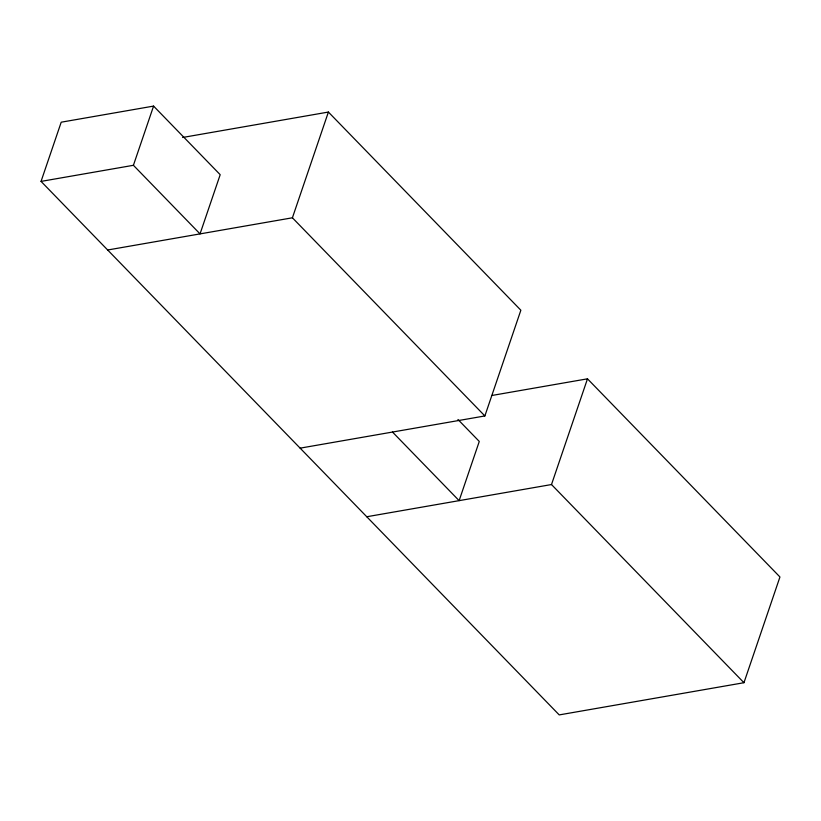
<?xml version="1.0" encoding="UTF-8"?>
<svg xmlns="http://www.w3.org/2000/svg" width="821" height="821" viewBox="0 0 821 821"><rect width="100%" height="100%" fill="white"/><g stroke="black" fill="none" stroke-linecap="round" stroke-linejoin="round"><path stroke-width="1.23" d="M41.05 181.4L61.206 122.196L153.578 106.094L220.192 174.688L200.037 233.893L133.413 165.298L41.05 181.4L559.224 714.906L743.959 682.713L779.95 576.978L587.487 378.82L491.974 395.465M133.413 165.298L153.578 106.094M107.674 249.995L292.409 217.791L328.4 112.056L520.863 310.225L484.872 415.949L300.137 448.153M366.761 516.748L551.496 484.544L587.487 378.82M182.621 137.476L328.4 112.056M292.409 217.791L484.872 415.949M551.496 484.544L743.959 682.713M457.964 419.49L479.279 441.441L459.124 500.646L392.5 432.051"/></g></svg>
